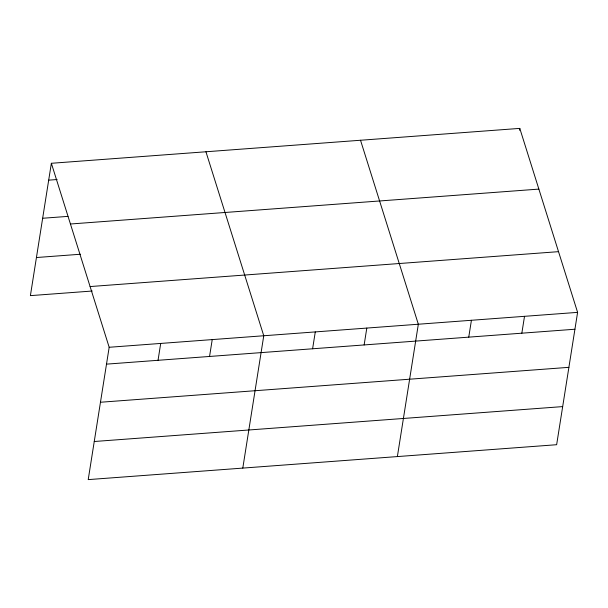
<?xml version="1.0" encoding="UTF-8"?>
<svg xmlns="http://www.w3.org/2000/svg" width="608" height="608" viewBox="0 0 608 608"><rect width="100%" height="100%" fill="white"/><g stroke="black" fill="none" stroke-linecap="round" stroke-linejoin="round"><path stroke-width="0.91" d="M51.361 163.286L109.174 347.274L88.213 479.613L556.639 444.714L577.6 312.368L519.787 128.387L51.361 163.286L30.4 295.632L92.234 291.027M158.034 360.301L160.702 343.436M209.555 356.455L212.23 339.591M242.797 468.092L263.758 335.753L205.937 151.772M312.611 348.779L315.286 331.915M364.139 344.941L366.806 328.077M397.374 456.578L418.334 324.239L360.521 140.25M468.753 337.144L471.42 320.279M519.49 130.264L519.787 128.387M521.839 333.192L524.514 316.327M48.693 180.15L57.122 179.527M42.651 218.264L67.952 216.38M70.437 224.002L538.863 189.103M36.434 257.526L80.469 254.243M90.098 286.558L558.524 251.659M109.174 347.274L577.6 312.368M106.506 364.139L574.932 329.232M100.472 402.245L568.89 367.338M94.248 441.507L562.674 406.6"/></g></svg>
